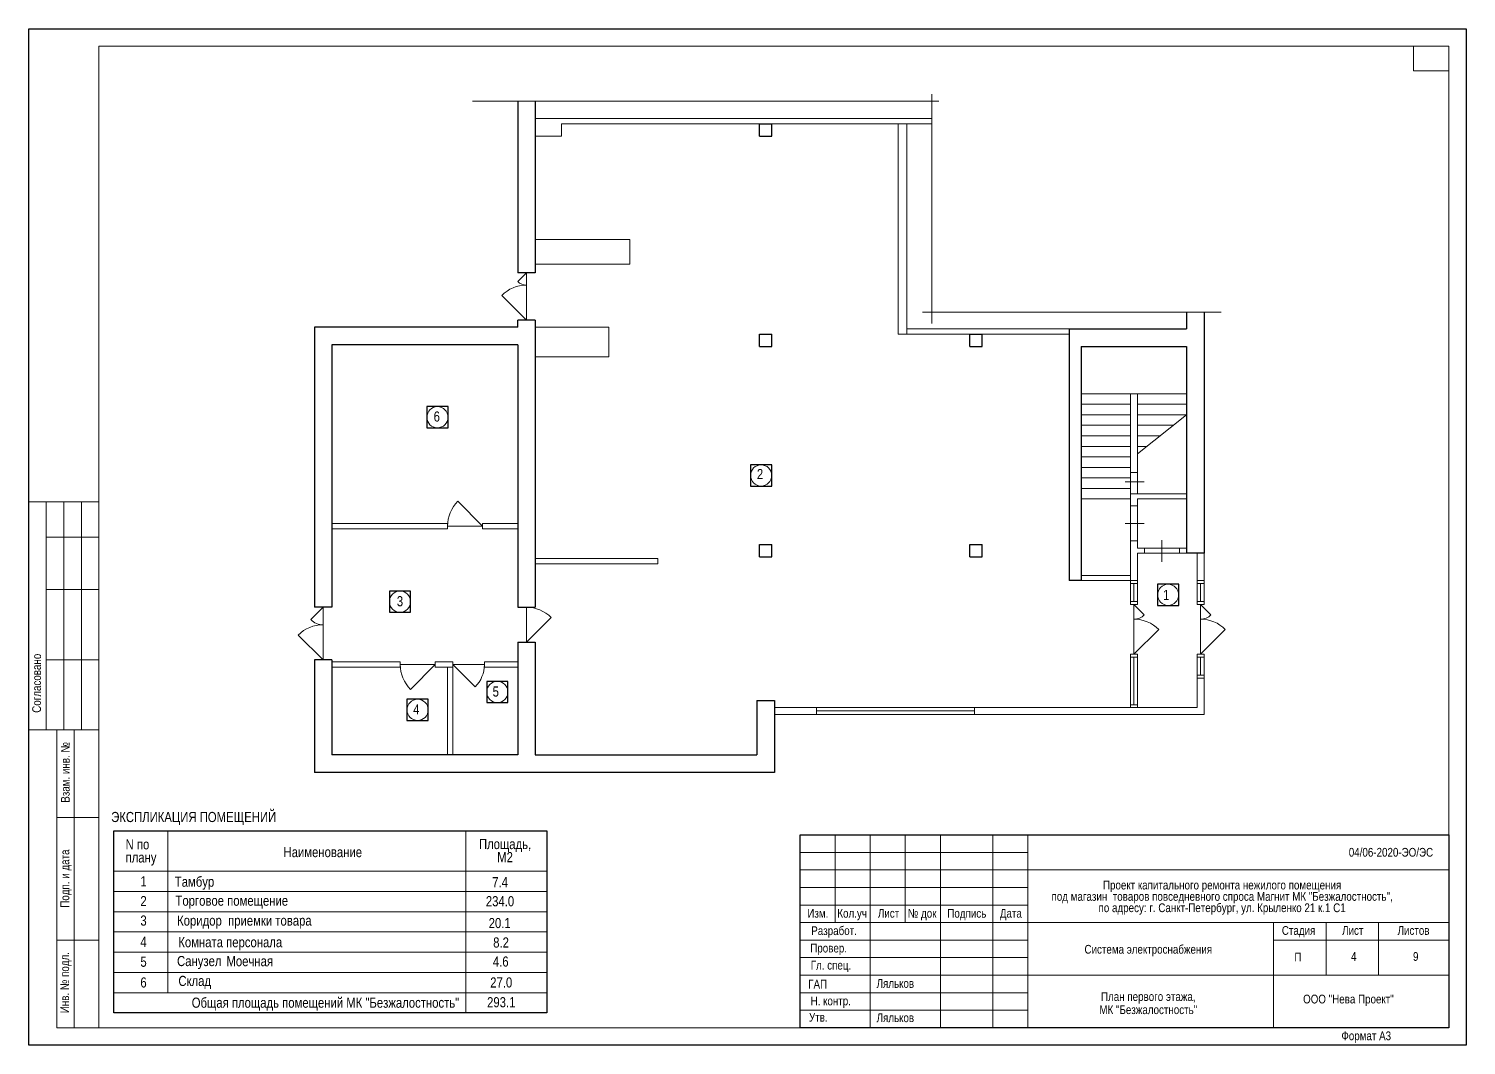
# Model space of a CAD drawing. Header units: metres. Extents: x -163 to 308, y -116 to 9.
# Drawn here: x 267.04 to 308.04, y -99.32 to -70.32 of the extents above; entities that cross this region are included whole.
import ezdxf
from ezdxf.enums import TextEntityAlignment as Align

# ---------------------------------------------------------------- set-up
doc = ezdxf.new("R2010")
doc.units = ezdxf.units.M
doc.header["$MEASUREMENT"] = 0
for name, color, linetype in [('YOLO_FRAME', 1, 'Continuous'), ('YOLO_STAMP', 1, 'Continuous'), ('YOLO_TABLE', 1, 'Continuous')]:
    doc.layers.add(name, color=color, linetype=linetype)
doc.styles.add('Style-Arial', font='arial.ttf')

msp = doc.modelspace()

# ---------------------------------------------------------------- linework, layer by layer
at = {"color": 7, "linetype": 'Continuous', "lineweight": 0}
for p, q in [((267.04201414, -70.32380125), (308.04201414, -70.32380125)), ((267.04201414, -99.32380125), (267.04201414, -70.32380125)), ((308.04201414, -70.32380125), (308.04201414, -99.32380125)), ((293.00245125, -72.3873275), (279.69415162, -72.3873275)), ((292.80325664, -72.18622886), (292.80325664, -78.72964471)), ((281.23774488, -77.28774079), (280.99025751, -77.53522816)), ((281.23774488, -77.28774079), (281.23774488, -78.63774079)), ((280.5306381, -77.93063401), (281.23774488, -78.63774079)), ((301.05416852, -78.40488393), (292.53106748, -78.40488393)), ((297.06274488, -80.73774079), (300.06274488, -80.73774079)), ((297.06274488, -81.03774079), (298.46274488, -81.03774079)), ((298.66274488, -81.03774079), (300.06274488, -81.03774079)), ((297.06274488, -81.33774079), (298.46274488, -81.33774079)), ((300.06274488, -81.33774079), (298.66274488, -82.45551172)), ((298.66274488, -81.33774079), (300.06274488, -81.33774079)), ((297.06274488, -81.63774079), (298.46274488, -81.63774079)), ((297.06274488, -81.93774079), (298.46274488, -81.93774079)), ((298.66274488, -81.63774079), (299.68699705, -81.63774079)), ((298.66274488, -81.93774079), (299.31124922, -81.93774079)), ((297.06274488, -82.23774079), (298.46274488, -82.23774079)), ((298.66274488, -82.23774079), (298.93550139, -82.23774079)), ((297.06274488, -82.53774079), (298.46274488, -82.53774079)), ((297.06274488, -82.83774079), (298.46274488, -82.83774079)), ((297.06274488, -83.13774079), (298.46274488, -83.13774079)), ((298.46274488, -82.98774079), (298.46274488, -83.58774079)), ((298.66274488, -82.98774079), (298.66274488, -83.58774079)), ((297.06274488, -83.43774079), (298.46274488, -83.43774079)), ((298.31026283, -83.2544591), (298.85401279, -83.2544591)), ((279.98774488, -84.51274079), (279.2806381, -83.80563401)), ((297.06274488, -83.73774079), (298.46274488, -83.73774079)), ((298.46274488, -84.93774079), (298.46274488, -83.93774079)), ((298.66274488, -83.93774079), (298.66274488, -84.93774079)), ((298.31026283, -84.43774079), (298.85401279, -84.43774079)), ((278.98774488, -84.51274079), (279.98774488, -84.51274079)), ((298.86274488, -85.13774079), (299.86274488, -85.13774079)), ((299.36274488, -84.91405248), (299.36274488, -85.5290087)), ((298.86274488, -85.28774079), (299.86274488, -85.28774079)), ((298.46274488, -86.14774079), (298.46274488, -86.66774079)), ((298.56274488, -86.14774079), (298.56274488, -86.66774079)), ((298.66274488, -86.14774079), (298.66274488, -86.66774079)), ((300.36274488, -86.14774079), (300.36274488, -86.66774079)), ((300.46274488, -86.14774079), (300.46274488, -86.66774079)), ((300.56274488, -86.14774079), (300.56274488, -86.66774079)), ((275.43774488, -86.82774079), (275.08419149, -87.18129418)), ((275.43774488, -86.82774079), (275.43774488, -88.32774079)), ((281.23774488, -86.82774079), (281.23774488, -87.82774079)), ((298.56274488, -86.74774079), (298.56274488, -88.16774079)), ((298.56274488, -86.74774079), (298.85972973, -87.04472564)), ((300.46274488, -86.74774079), (300.46274488, -88.16774079)), ((300.46274488, -86.74774079), (300.75972973, -87.04472564)), ((281.23774488, -87.82774079), (281.94485166, -87.12063401)), ((274.7306381, -87.62063401), (275.43774488, -88.32774079)), ((299.26985166, -87.46063401), (298.56274488, -88.16774079)), ((301.16985166, -87.46063401), (300.46274488, -88.16774079)), ((278.63774488, -88.46274079), (277.63774488, -88.46274079)), ((278.63774488, -88.46274079), (277.9306381, -89.16984757)), ((280.03774488, -88.46274079), (279.13774488, -88.46274079)), ((279.13774488, -88.46274079), (279.77414098, -89.09913689)), ((298.46274488, -88.24774079), (298.46274488, -89.68774079)), ((298.56274488, -88.24774079), (298.56274488, -89.60774079)), ((298.66274488, -88.24774079), (298.66274488, -89.68774079)), ((300.36274488, -88.24774079), (300.36274488, -88.76774079)), ((300.46274488, -88.76774079), (300.46274488, -88.24774079)), ((300.56274488, -88.76774079), (300.56274488, -88.24774079)), ((294.01274488, -89.68774079), (289.51274488, -89.68774079)), ((289.51274488, -89.78774079), (294.01274488, -89.78774079)), ((294.01274488, -89.88774079), (289.51274488, -89.88774079)), ((289.04201414, -93.82380125), (295.54201414, -93.82380125)), ((289.04201414, -94.32380125), (295.54201414, -94.32380125)), ((269.46414886, -94.93666653), (281.81796673, -94.93666653)), ((289.04201414, -94.82380125), (295.54201414, -94.82380125)), ((269.46414886, -95.51416653), (281.81796673, -95.51416653)), ((269.46414886, -96.09166653), (281.81796673, -96.09166653)), ((289.04201414, -96.32380125), (295.54201414, -96.32380125)), ((269.46414886, -96.66916653), (281.81796673, -96.66916653)), ((289.04201414, -96.82380125), (295.54201414, -96.82380125)), ((269.46414886, -97.24666653), (281.81796673, -97.24666653)), ((289.04201414, -97.32380125), (295.54201414, -97.32380125)), ((269.46414886, -97.82416653), (281.81796673, -97.82416653)), ((289.04201414, -97.82380125), (295.54201414, -97.82380125)), ((289.04201414, -98.32380125), (295.54201414, -98.32380125)), ((308.04201414, -99.32380125), (267.04201414, -99.32380125))]:
    msp.add_line(p, q, dxfattribs=at)
at = {"color": 7, "linetype": 'Continuous', "lineweight": 13}
for p, q in [((269.04201414, -70.82380125), (307.54201414, -70.82380125)), ((269.04201414, -70.82380125), (269.04201414, -98.82380125)), ((306.54201414, -70.82380125), (306.54201414, -71.52380125)), ((307.54201414, -70.82380125), (307.54201414, -98.82380125)), ((306.54201414, -71.52380125), (307.54201414, -71.52380125)), ((281.48774488, -72.88774079), (292.80325664, -72.88774079)), ((282.23774488, -73.38774079), (281.48774488, -73.38774079)), ((282.23774488, -73.03774079), (292.80325664, -73.03774079)), ((282.23774488, -73.03774079), (282.23774488, -73.38774079)), ((291.83774488, -73.03774079), (291.83774488, -79.03774079)), ((292.08774488, -73.03774079), (292.08774488, -79.03774079)), ((284.18774488, -76.33774079), (281.48774488, -76.33774079)), ((284.18774488, -76.33774079), (284.18774488, -77.03774079)), ((284.18774488, -77.03774079), (281.48774488, -77.03774079)), ((283.58774488, -78.83774079), (281.48774488, -78.83774079)), ((283.58774488, -78.83774079), (283.58774488, -79.68774079)), ((296.71274488, -79.03774079), (291.83774488, -79.03774079)), ((296.71274488, -78.88774079), (292.08774488, -78.88774079)), ((283.58774488, -79.68774079), (281.48774488, -79.68774079)), ((298.46274488, -82.98774079), (298.46274488, -80.73774079)), ((298.66274488, -82.98774079), (298.66274488, -80.73774079)), ((298.46274488, -82.98774079), (298.66274488, -82.98774079)), ((298.46274488, -83.93774079), (298.46274488, -83.58774079)), ((298.46274488, -83.58774079), (300.06274488, -83.58774079)), ((267.04201414, -83.82380125), (269.04201414, -83.82380125)), ((267.04201414, -83.82380125), (267.04201414, -90.32380125)), ((267.54201414, -83.82380125), (267.54201414, -90.32380125)), ((268.04201414, -83.82380125), (268.04201414, -90.32380125)), ((268.54201414, -83.82380125), (268.54201414, -90.32380125)), ((298.46274488, -83.93774079), (298.66274488, -83.93774079)), ((298.66274488, -83.93774079), (298.66274488, -83.73774079)), ((298.66274488, -83.73774079), (300.06274488, -83.73774079)), ((275.68774488, -84.43774079), (278.98774488, -84.43774079)), ((278.98774488, -84.43774079), (278.98774488, -84.58774079)), ((279.98774488, -84.43774079), (279.98774488, -84.58774079)), ((279.98774488, -84.43774079), (280.98774488, -84.43774079)), ((267.54201414, -84.82380125), (269.04201414, -84.82380125)), ((275.68774488, -84.58774079), (278.98774488, -84.58774079)), ((279.98774488, -84.58774079), (280.98774488, -84.58774079)), ((298.46274488, -84.93774079), (298.66274488, -84.93774079)), ((298.66274488, -85.13774079), (298.66274488, -84.93774079)), ((298.66274488, -85.13774079), (298.86274488, -85.13774079)), ((298.86274488, -85.28774079), (298.86274488, -85.13774079)), ((299.86274488, -85.28774079), (299.86274488, -85.13774079)), ((299.86274488, -85.13774079), (300.06274488, -85.13774079)), ((284.98774488, -85.43774079), (281.48774488, -85.43774079)), ((284.98774488, -85.58774079), (281.48774488, -85.58774079)), ((284.98774488, -85.43774079), (284.98774488, -85.58774079)), ((298.66274488, -85.28774079), (298.86274488, -85.28774079)), ((299.86274488, -85.28774079), (300.06274488, -85.28774079)), ((297.06274488, -85.91774079), (298.46274488, -85.91774079)), ((297.06274488, -86.06774079), (298.66274488, -86.06774079)), ((267.54201414, -86.32380125), (269.04201414, -86.32380125)), ((267.54201414, -88.32380125), (269.04201414, -88.32380125)), ((275.68774488, -88.38774079), (277.63774488, -88.38774079)), ((275.68774488, -88.53774079), (277.63774488, -88.53774079)), ((277.63774488, -88.38774079), (277.63774488, -88.53774079)), ((278.63774488, -88.38774079), (278.63774488, -88.53774079)), ((278.63774488, -88.38774079), (279.13774488, -88.38774079)), ((278.63774488, -88.53774079), (279.13774488, -88.53774079)), ((278.98774488, -88.53774079), (278.98774488, -91.03774079)), ((279.13774488, -88.38774079), (279.13774488, -91.03774079)), ((280.03774488, -88.38774079), (280.03774488, -88.53774079)), ((280.03774488, -88.38774079), (280.98774488, -88.38774079)), ((280.03774488, -88.53774079), (280.98774488, -88.53774079)), ((300.36274488, -88.76774079), (300.36274488, -89.68774079)), ((300.56274488, -88.76774079), (300.56274488, -89.88774079)), ((288.31274488, -89.68774079), (289.51274488, -89.68774079)), ((289.51274488, -89.68774079), (289.51274488, -89.88774079)), ((294.01274488, -89.68774079), (294.01274488, -89.88774079)), ((294.01274488, -89.68774079), (300.36274488, -89.68774079)), ((288.31274488, -89.88774079), (289.51274488, -89.88774079)), ((294.01274488, -89.88774079), (300.56274488, -89.88774079)), ((267.04201414, -90.32380125), (269.04201414, -90.32380125)), ((268.34201414, -98.82380125), (268.34201414, -90.32380125)), ((267.84201414, -92.82380125), (269.04201414, -92.82380125)), ((269.46414886, -93.20416653), (281.81796673, -93.20416653)), ((269.46414886, -93.20416653), (269.46414886, -98.40166653)), ((271.01084848, -93.20416653), (271.01084848, -97.82416653)), ((279.50796673, -93.20416653), (279.50796673, -98.40166653)), ((281.81796673, -93.20416653), (281.81796673, -98.40166653)), ((289.04201414, -93.32380125), (307.54201414, -93.32380125)), ((289.04201414, -93.32380125), (289.04201414, -98.82380125)), ((290.04201414, -93.32380125), (290.04201414, -95.82380125)), ((291.04201414, -93.32380125), (291.04201414, -98.82380125)), ((292.04201414, -93.32380125), (292.04201414, -95.82380125)), ((293.04201414, -93.32380125), (293.04201414, -98.82380125)), ((294.54201414, -93.32380125), (294.54201414, -98.82380125)), ((295.54201414, -93.32380125), (295.54201414, -98.82380125)), ((269.46414886, -94.35916653), (281.81796673, -94.35916653)), ((295.54201414, -94.32380125), (307.54201414, -94.32380125)), ((289.04201414, -95.32380125), (295.54201414, -95.32380125)), ((289.04201414, -95.82380125), (307.54201414, -95.82380125)), ((267.84201414, -96.32380125), (269.04201414, -96.32380125)), ((302.54201414, -96.32380125), (307.54201414, -96.32380125)), ((295.54201414, -97.32380125), (307.54201414, -97.32380125)), ((269.46414886, -98.40166653), (281.81796673, -98.40166653)), ((268.60308008, -98.82380125), (307.54201414, -98.82380125))]:
    msp.add_line(p, q, dxfattribs=at)
at = {"color": 7, "linetype": 'Continuous', "lineweight": 30}
for p, q in [((280.98774488, -72.3873275), (280.98774488, -77.28774079)), ((281.48774488, -72.3873275), (281.48774488, -77.28774079)), ((287.88774488, -73.03774079), (288.23774488, -73.03774079)), ((287.88774488, -73.38774079), (287.88774488, -73.03774079)), ((287.88774488, -73.38774079), (288.23774488, -73.38774079)), ((288.23774488, -73.38774079), (288.23774488, -73.03774079)), ((281.48774488, -77.28774079), (280.98774488, -77.28774079)), ((281.48774488, -78.63774079), (280.98774488, -78.63774079)), ((280.98774488, -78.83774079), (280.98774488, -78.63774079)), ((281.48774488, -78.63774079), (281.48774488, -86.82774079)), ((300.06274488, -78.40488393), (300.06274488, -78.88774079)), ((300.56274488, -78.40488393), (300.56274488, -85.28774079)), ((280.98774488, -78.83774079), (275.18774488, -78.83774079)), ((275.18774488, -78.83774079), (275.18774488, -86.82774079)), ((287.88774488, -79.03774079), (288.23774488, -79.03774079)), ((287.88774488, -79.38774079), (287.88774488, -79.03774079)), ((288.23774488, -79.38774079), (288.23774488, -79.03774079)), ((293.88774488, -79.03774079), (294.23774488, -79.03774079)), ((293.88774488, -79.38774079), (293.88774488, -79.03774079)), ((294.23774488, -79.38774079), (294.23774488, -79.03774079)), ((296.71274488, -78.88774079), (296.71274488, -86.06774079)), ((296.71274488, -78.88774079), (300.06274488, -78.88774079)), ((275.68774488, -79.33774079), (275.68774488, -86.82774079)), ((280.98774488, -79.33774079), (275.68774488, -79.33774079)), ((280.98774488, -79.33774079), (280.98774488, -86.82774079)), ((287.88774488, -79.38774079), (288.23774488, -79.38774079)), ((293.88774488, -79.38774079), (294.23774488, -79.38774079)), ((297.06274488, -79.38774079), (297.06274488, -86.06774079)), ((297.06274488, -79.38774079), (300.06274488, -79.38774079)), ((300.06274488, -79.38774079), (300.06274488, -85.28774079)), ((287.88774488, -85.03774079), (288.23774488, -85.03774079)), ((287.88774488, -85.38774079), (287.88774488, -85.03774079)), ((288.23774488, -85.38774079), (288.23774488, -85.03774079)), ((293.88774488, -85.03774079), (294.23774488, -85.03774079)), ((293.88774488, -85.38774079), (293.88774488, -85.03774079)), ((294.23774488, -85.38774079), (294.23774488, -85.03774079)), ((287.88774488, -85.38774079), (288.23774488, -85.38774079)), ((293.88774488, -85.38774079), (294.23774488, -85.38774079)), ((300.56274488, -85.28774079), (300.06274488, -85.28774079)), ((297.06274488, -86.06774079), (296.71274488, -86.06774079)), ((275.68774488, -86.82774079), (275.18774488, -86.82774079)), ((280.98774488, -86.82774079), (281.48774488, -86.82774079)), ((280.98774488, -87.82774079), (281.48774488, -87.82774079)), ((280.98774488, -87.82774079), (280.98774488, -91.03774079)), ((281.48774488, -87.82774079), (281.48774488, -91.03774079)), ((275.68774488, -88.32774079), (275.18774488, -88.32774079)), ((275.18774488, -88.32774079), (275.18774488, -91.53774079)), ((275.68774488, -88.32774079), (275.68774488, -91.03774079)), ((287.81274488, -89.48774079), (287.81274488, -91.03774079)), ((287.81274488, -89.48774079), (288.31274488, -89.48774079)), ((288.31274488, -89.48774079), (288.31274488, -91.53774079)), ((280.98774488, -91.03774079), (275.68774488, -91.03774079)), ((281.48774488, -91.03774079), (287.81274488, -91.03774079)), ((288.31274488, -91.53774079), (275.18774488, -91.53774079))]:
    msp.add_line(p, q, dxfattribs=at)
at = {"color": 7, "linetype": 'Continuous', "lineweight": 13, "flags": 128}
for points in [[(298.66274488, -85.28774079), (298.66274488, -86.14774079), (298.46274488, -86.14774079), (298.46274488, -84.93774079)], [(300.56274488, -85.28774079), (300.56274488, -86.14774079), (300.36274488, -86.14774079), (300.36274488, -85.28774079)], [(300.36274488, -86.06774079), (300.56274488, -86.06774079)], [(300.56274488, -88.76774079), (300.36274488, -88.76774079)], [(300.36274488, -88.84774079), (300.56274488, -88.84774079)], [(298.46274488, -89.68774079), (298.46274488, -89.60774079), (298.46274488, -89.60774079), (298.66274488, -89.60774079), (298.66274488, -89.68774079)], [(269.04201414, -98.82380125), (267.84201414, -98.82380125), (267.84201414, -90.32380125)], [(302.54201414, -95.82380125), (302.54201414, -98.82380125)], [(304.04201414, -95.82380125), (304.04201414, -97.32380125)], [(305.54201414, -95.82380125), (305.54201414, -97.32380125)]]:
    msp.add_lwpolyline(points, dxfattribs=at)
for points in [[(298.46274488, -86.66774079), (298.66274488, -86.66774079), (298.66274488, -86.74774079), (298.46274488, -86.74774079), (298.46274488, -86.66774079)], [(300.36274488, -86.66774079), (300.56274488, -86.66774079), (300.56274488, -86.74774079), (300.36274488, -86.74774079), (300.36274488, -86.66774079)], [(298.46274488, -88.16774079), (298.66274488, -88.16774079), (298.66274488, -88.24774079), (298.46274488, -88.24774079), (298.46274488, -88.16774079)], [(300.36274488, -88.16774079), (300.56274488, -88.16774079), (300.56274488, -88.24774079), (300.36274488, -88.24774079), (300.36274488, -88.16774079)]]:
    msp.add_lwpolyline(points, close=True, dxfattribs=at)
at = {"color": 7, "linetype": 'Continuous', "lineweight": 13}
for centre in [(278.69903538, -81.40718257), (287.93063673, -83.06722096), (277.62906954, -86.66802506), (299.53897106, -86.47394136), (280.4062521, -89.24538649), (278.13237775, -89.75572308)]:
    msp.add_circle(centre, 0.30215027, dxfattribs=at)
at = {"color": 7, "linetype": 'Continuous', "lineweight": 0}
for centre, radius, start, end in [((281.23774488, -78.63774079), 1, 90, 135), ((281.23774488, -77.28774079), 0.35, 225, 270), ((279.98774488, -84.51274079), 1, 135, 180), ((281.23774488, -87.82774079), 1, 45, 90), ((275.43774488, -88.32774079), 1, 90, 135), ((275.43774488, -86.82774079), 0.5, 225, 270), ((298.56274488, -86.74774079), 0.42, 270, 315), ((298.56274488, -88.16774079), 1, 45, 90), ((300.46274488, -86.74774079), 0.42, 270, 315), ((300.46274488, -88.16774079), 1, 45, 90), ((278.63774488, -88.46274079), 1, 180, 225), ((279.13774488, -88.46274079), 0.9, 315, 0)]:
    msp.add_arc(centre, radius, start, end, dxfattribs=at)
at = {"layer": 'YOLO_FRAME'}
msp.add_lwpolyline([(267.04201414, -70.32380125), (308.04201414, -70.32380125), (308.04201414, -99.32380125), (267.04201414, -99.32380125)], close=True, dxfattribs=at)
at = {"layer": 'YOLO_STAMP'}
msp.add_lwpolyline([(289.04201414, -93.32380125), (307.54201414, -93.32380125), (307.54201414, -98.82380125), (289.04201414, -98.82380125)], close=True, dxfattribs=at)
at = {"layer": 'YOLO_TABLE'}
for points in [[(278.39688511, -81.70933284), (279.00118565, -81.70933284), (279.00118565, -81.1050323), (278.39688511, -81.1050323)], [(287.62848646, -83.36937123), (288.232787, -83.36937123), (288.232787, -82.76507069), (287.62848646, -82.76507069)], [(277.32691927, -86.97017532), (277.93121981, -86.97017532), (277.93121981, -86.36587479), (277.32691927, -86.36587479)], [(299.23682079, -86.77609163), (299.84112133, -86.77609163), (299.84112133, -86.17179109), (299.23682079, -86.17179109)], [(280.10410183, -89.54753676), (280.70840237, -89.54753676), (280.70840237, -88.94323622), (280.10410183, -88.94323622)], [(277.83022748, -90.05787335), (278.43452801, -90.05787335), (278.43452801, -89.45357281), (277.83022748, -89.45357281)], [(269.46414886, -93.20416653), (281.81796673, -93.20416653), (281.81796673, -98.40166653), (269.46414886, -98.40166653)]]:
    msp.add_lwpolyline(points, close=True, dxfattribs=at)

# ---------------------------------------------------------------- texts
at = {"color": 7, "linetype": 'Continuous', "lineweight": 0, "style": 'Style-Arial', "width": 0.8}
for s, height, p in [('6', 0.28875, (278.67996372, -81.24161933)), ('2', 0.28875, (287.90006239, -82.88362869)), ('3', 0.28875, (277.62965145, -86.51126168)), ('1', 0.28875, (299.48421527, -86.33190868)), ('5', 0.28875, (280.36250006, -89.08794589)), ('4', 0.28875, (278.09639206, -89.59768814)), ('1', 0.28875, (270.31584331, -94.5015336)), ('2', 0.28875, (270.31584331, -95.06633979)), ('3', 0.28875, (270.31584331, -95.6220451)), ('20.1', 0.28875, (280.47357723, -95.69288146)), ('4', 0.28875, (270.31531511, -96.22713739)), ('П', 0.25, (303.2413385, -96.67992221)), ('4', 0.25, (304.83334702, -96.66603054)), ('9', 0.25, (306.60126479, -96.66603054)), ('5', 0.28875, (270.31672365, -96.79663602)), ('4.6', 0.28875, (280.50403269, -96.79047123)), ('6', 0.28875, (270.31584331, -97.38771689)), ('27.0', 0.28875, (280.51846167, -97.38781983)), ('293.1', 0.28875, (280.51846167, -97.95163309))]:
    msp.add_text(s, height=height, dxfattribs=at).set_placement(p, align=Align.TOP_CENTER)
for s, p in [('Согласовано', (267.26640894, -88.99637938)), ('Взам. инв. №', (268.08469308, -91.53944105)), ('Подп. и дата', (268.07180665, -94.56923475)), ('Инв. № подл.', (268.06734202, -97.53715255))]:
    msp.add_text(s, height=0.25, rotation=90, dxfattribs=at).set_placement(p, align=Align.MIDDLE_CENTER)
at = {"color": 7, "lineweight": 13, "style": 'Style-Arial', "width": 0.8}
msp.add_text('ЭКСПЛИКАЦИЯ ПОМЕЩЕНИЙ ', height=0.28875, dxfattribs=at).set_placement((271.79060793, -92.81196491), align=Align.MIDDLE_CENTER)
at = {"color": 7, "linetype": 'Continuous', "lineweight": 13, "style": 'Style-Arial', "width": 0.8}
msp.add_text('04/06-2020-ЭО/ЭС', height=0.25, dxfattribs=at).set_placement((305.89488847, -93.69370753), align=Align.TOP_CENTER)
at = {"color": 7, "linetype": 'Continuous', "lineweight": 0, "style": 'Style-Arial', "width": 0.8}
for s, p in [('Тамбур', (271.20816762, -94.51286265)), ('Торговое помещение ', (271.22773828, -95.05497708)), ('Санузел', (271.27190566, -96.77682096))]:
    msp.add_text(s, height=0.28875, dxfattribs=at).set_placement(p, align=Align.TOP_LEFT)
at = {"color": 7, "linetype": 'Continuous', "lineweight": 13, "style": 'Style-Arial', "width": 0.8}
for s, height, p in [('7.4', 0.28875, (280.26085164, -94.52806949)), ('234.0', 0.28875, (280.07935166, -95.06990109)), ('8.2', 0.28875, (280.28898816, -96.24698126)), ('Общая площадь помещений МК "Безжалостность"', 0.28875, (271.69082344, -97.96457203)), ('ООО "Нева Проект"', 0.25, (303.38871917, -97.88043652))]:
    msp.add_text(s, height=height, dxfattribs=at).set_placement(p, align=Align.TOP_LEFT)
at = {"color": 7, "linetype": 'Continuous', "lineweight": 0, "style": 'Style-Arial', "width": 0.8}
for s, p in [('Изм.', (289.54906198, -95.55879125)), ('Кол.уч', (290.52638211, -95.55879125)), ('Лист', (291.56477979, -95.55879125)), ('№ док', (292.52368109, -95.55879125)), ('Подпись', (293.79768042, -95.55879125)), ('Дата', (295.05315753, -95.55879125)), ('Разработ.', (290.01096016, -96.05475356)), ('Стадия', (303.26045889, -96.04879125)), ('Лист', (304.80477979, -96.04879125)), ('Листов', (306.53827084, -96.04879125)), ('Провер.', (289.856323, -96.55248463)), ('Гл. спец.', (289.92259607, -97.03971443)), ('ГАП', (289.54320765, -97.5812179)), ('Н. контр.', (289.91749517, -98.05879125)), ('Утв.', (289.56154739, -98.52560115)), ('Формат А3', (305.18937524, -99.0545721))]:
    msp.add_text(s, height=0.25, dxfattribs=at).set_placement(p, align=Align.MIDDLE_CENTER)
at = {"color": 7, "lineweight": 13, "style": 'Style-Arial', "width": 0.8}
for p in [(291.22419439, -97.43563817), (291.22419439, -98.41489466)]:
    msp.add_text('Ляльков', height=0.25, dxfattribs=at).set_placement(p, align=Align.TOP_LEFT)
at = {"color": 7, "linetype": 'Continuous', "lineweight": 13, "style": 'Style-Arial'}
for s, insert, char_height, attachment_point, line_spacing_factor in [('\\H1x;\\W0.8;N по \\Pплану', (269.80366765, -93.8219891), 0.28875, 4, 0.776524), ('\\H1x;\\W0.8;Наименование', (274.30788113, -93.81524803), 0.28875, 4, 0.6), ('\\H1x;\\W0.8;Проект капитального ремонта нежилого помещения \\Pпод магазин  товаров повседневного спроса Магнит МК "Безжалостность",\\Pпо адресу: г. Санкт-Петербург, ул. Крыленко 21 к.1 С1', (301.07914106, -94.62858535), 0.25, 2, 0.776524)]:
    msp.add_mtext(s, dxfattribs=dict(at, insert=insert, char_height=char_height, attachment_point=attachment_point, line_spacing_factor=line_spacing_factor))
at = {"color": 7, "linetype": 'Continuous', "lineweight": 0, "style": 'Style-Arial'}
for s, insert, char_height, attachment_point, line_spacing_factor in [('\\H1x;\\W0.8;Площадь,\\PМ2', (280.62740558, -93.43902441), 0.28875, 2, 0.776524), ('\\H1x;\\W0.8;Коридор  приемки товара', (273.19234773, -95.62200578), 0.28875, 2, 0.6), ('\\H1x;\\W0.8;Комната персонала ', (271.30774452, -96.23852178), 0.28875, 1, 0.6), ('{\\W0.8;Система электроснабжения}', (298.97353135, -96.6237126), 0.25, 5, 0.9), ('\\H1.000000x;\\W0.800000;Моечная ', (272.68103826, -96.78021831), 0.28875, 1, 0.60241), ('\\H1.000000x;\\W0.800000;Склад ', (271.31075211, -97.34336979), 0.28875, 1, 0.60241), ('\\H1x;\\W0.8;План первого этажа,\\PМК "Безжалостность"', (298.97353135, -98.1237126), 0.25, 5, 0.9)]:
    msp.add_mtext(s, dxfattribs=dict(at, insert=insert, char_height=char_height, attachment_point=attachment_point, line_spacing_factor=line_spacing_factor))

doc.saveas('drawing.dxf')
